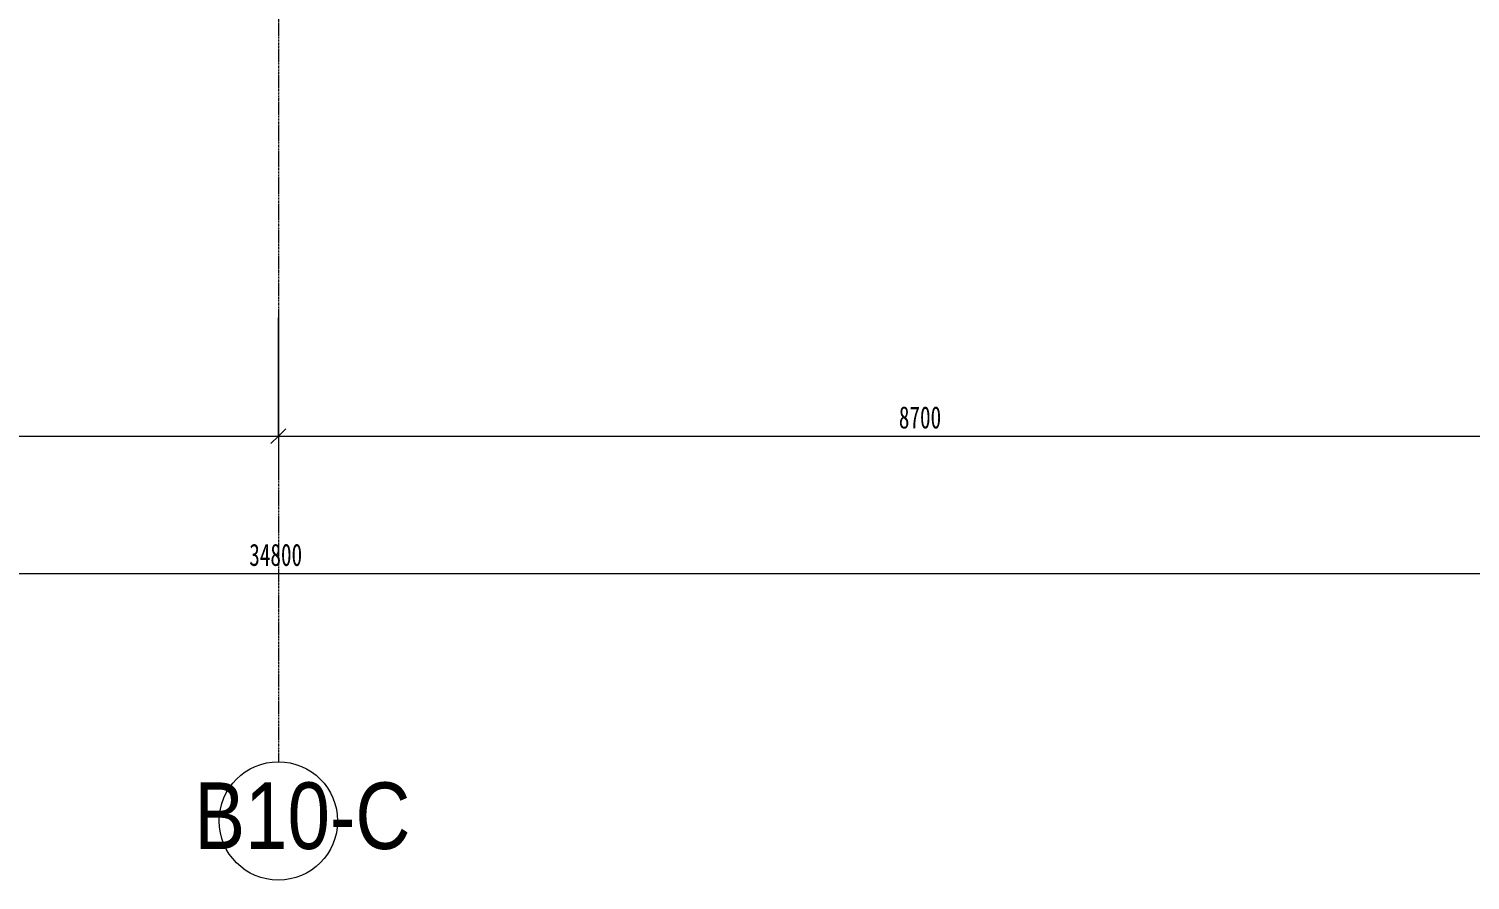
# Model space of a CAD drawing. Header units: millimetres. Extents: x 147619 to 200208, y -27981 to 8299.
# Drawn here: x 172314 to 182053, y -27981 to -22228 of the extents above; entities that cross this region are included whole.
import ezdxf

# ---------------------------------------------------------------- set-up
doc = ezdxf.new("R2010")
doc.units = ezdxf.units.MM
doc.linetypes.add('轴网线', pattern=[22.24, 12.7, -3.18, 3.18, -3.18])
doc.layers.add('0-1', color=7, linetype='Continuous', lineweight=5)
doc.layers.add('A-ANNO-DIMS-100', color=7, linetype='Continuous', lineweight=5)
for name, color, linetype, lineweight, true_color in [('0-2', 7, 'Continuous', 5, 0x515151), ('A-ANNO-DIMS-1', 7, 'Continuous', 5, 0x5151ff), ('S-GRID-1', 7, '轴网线', 5, 0x5151ff), ('S-GRID-IDEN-1', 7, 'Continuous', 5, 0x515151), ('S-GRID-IDEN-2', 7, 'Continuous', 5, 0x5151ff)]:
    doc.layers.add(name, color=color, linetype=linetype, lineweight=lineweight, true_color=true_color)
doc.styles.add('TJ_FangSong_Narrow', font='', dxfattribs={"height": 450})
doc.styles.add('仿宋_1', font='', dxfattribs={"width": 0.7, "height": 150})
doc.styles.get('TJ_FangSong_Narrow').set_extended_font_data('TJ_FangSong_Narrow')
doc.styles.get('仿宋_1').set_extended_font_data('FangSong')
doc.dimstyles.new('对角线_-_1_5mm_仿宋_1', dxfattribs={"dimscale": 304.8, "dimtxt": 193.128667, "dimasz": 0.328084, "dimexe": 0.82021, "dimexo": 0.0625, "dimgap": 0.065617, "dimtad": 1, "dimdec": 0, "dimdsep": 46, "dimtxsty": '仿宋_1', "dimblk1": 'OBLIQUE', "dimblk2": 'OBLIQUE', "dimsah": 1, "dimcen": 0.09, "dimdle": 0.656168, "dimazin": 0, "dimtfac": 1, "dimtdec": 4, "dimtix": 1, "dimtmove": 0, "dimatfit": 3, "dimfxl": 2.624672, "dimfxlon": 1, "dimtvp": 1, "dimtolj": 1, "dimtzin": 0, "dimarcsym": 2})

# ---------------------------------------------------------------- blocks, each defined once
blk = doc.blocks.new('DIMBLOCK13-10-003 三层空调通风平面图')
at = {"layer": 'A-ANNO-DIMS-100', "color": 173, "true_color": 0x5151ff, "transparency": 16777216}
for p, q in [((165300, -24180.2), (165300, -25230.2)), ((165300, -24980.2), (165300, -24180.2)), ((174000, -24180.2), (174000, -25230.2)), ((174000, -24980.2), (174000, -24180.2)), ((165300, -24980.2), (165350, -24930.2)), ((174000, -24980.2), (174050, -24930.2)), ((165300, -24980.2), (165250, -25030.2)), ((165300, -24980.2), (174000, -24980.2)), ((174000, -24980.2), (173950, -25030.2))]:
    blk.add_line(p, q, dxfattribs=at)
at = {"layer": 'A-ANNO-DIMS-100', "color": 0, "transparency": 16777216, "insert": (169492.8, -24778.8), "char_height": 150, "width": 377.275, "attachment_point": 1, "line_spacing_factor": 0.898273, "style": '仿宋_1'}
blk.add_mtext('8700', dxfattribs=at)
blk = doc.blocks.new('_Oblique')
at = {"color": 0, "linetype": 'ByBlock', "lineweight": -2}
blk.add_line((-0.5, -0.5), (0.5, 0.5), dxfattribs=at)
blk = doc.blocks.new('DIMBLOCK14-10-003 三层空调通风平面图')
at = {"layer": 'A-ANNO-DIMS-100', "color": 173, "true_color": 0x5151ff, "transparency": 16777216}
for p, q in [((174000, -24180.2), (174000, -25230.2)), ((174000, -24980.2), (174000, -24180.2)), ((182700, -24180.2), (182700, -25230.2)), ((182700, -24980.2), (182700, -24180.2)), ((174000, -24980.2), (174050, -24930.2)), ((182700, -24980.2), (182750, -24930.2)), ((174000, -24980.2), (173950, -25030.2)), ((174000, -24980.2), (182700, -24980.2)), ((182700, -24980.2), (182650, -25030.2))]:
    blk.add_line(p, q, dxfattribs=at)
at = {"layer": 'A-ANNO-DIMS-100', "color": 0, "transparency": 16777216, "insert": (178192.8, -24778.8), "char_height": 150, "width": 377.275, "attachment_point": 1, "line_spacing_factor": 0.898273, "style": '仿宋_1'}
blk.add_mtext('8700', dxfattribs=at)
blk = doc.blocks.new('DIMBLOCK16-10-003 三层空调通风平面图')
at = {"layer": 'A-ANNO-DIMS-100', "color": 173, "true_color": 0x5151ff, "transparency": 16777216}
for p, q in [((191400, -23050), (191400, -26158.9)), ((191400, -25908.9), (191400, -23050)), ((156600, -25108.9), (156600, -26158.9)), ((156600, -25908.9), (156600, -25108.9)), ((156600, -25908.9), (156650, -25858.9)), ((191400, -25908.9), (191450, -25858.9)), ((156400, -25908.9), (191600, -25908.9)), ((156600, -25908.9), (156550, -25958.9)), ((191400, -25908.9), (191350, -25958.9))]:
    blk.add_line(p, q, dxfattribs=at)
at = {"layer": 'A-ANNO-DIMS-100', "color": 0, "transparency": 16777216, "insert": (173803.5, -25707.5), "char_height": 150, "width": 471.593, "attachment_point": 1, "line_spacing_factor": 0.898273, "style": '仿宋_1'}
blk.add_mtext('34800', dxfattribs=at)
blk = doc.blocks.new('轴网 - R4_0-512320-10-003 三层空调通风平面图')
at = {"layer": 'S-GRID-IDEN-2'}
blk.add_circle((0, 0), 4, dxfattribs=at)
blk = doc.blocks.new('YXQH_AR_B9-20_rvt-1-10-003 三层空调通风平面图')
at = {"layer": 'S-GRID-1'}
blk.add_line((174000, 7499.5), (174000, -27181.2), dxfattribs=at)
at = {"layer": '0-2', "xscale": 99.99999999999993, "yscale": 99.99999999999993, "zscale": 99.99999999999993, "rotation": 180}
blk.add_blockref('轴网 - R4_0-512320-10-003 三层空调通风平面图', (174000, -27581.2), dxfattribs=at)
at = {"layer": 'S-GRID-IDEN-1', "insert": (173431.7, -27320.7), "char_height": 450, "width": 1370.886, "attachment_point": 1, "style": 'TJ_FangSong_Narrow'}
blk.add_mtext('B10-C', dxfattribs=at)
at = {"layer": 'A-ANNO-DIMS-1'}
for base, p1, p2, override, picture, middle in [((191400, -25908.9), (156600, -25108.9), (191400, -23050), {"dimpost": '<>', "dimfxl": 34860.853844}, 'DIMBLOCK16-10-003 三层空调通风平面图', (174000, -25813.1)), ((174000, -24980.2), (165300, -24180.2), (174000, -24180.2), {"dimpost": '<>', "dimfxl": 8700}, 'DIMBLOCK13-10-003 三层空调通风平面图', (169650, -24884.4)), ((182700, -24980.2), (174000, -24180.2), (182700, -24180.2), {"dimpost": '<>', "dimfxl": 8700}, 'DIMBLOCK14-10-003 三层空调通风平面图', (178350, -24884.4))]:
    dim = blk.add_linear_dim(base=base, p1=p1, p2=p2, dimstyle='对角线_-_1_5mm_仿宋_1', override=override, dxfattribs=at)
    dim.commit()
    dim.dimension.update_dxf_attribs({"geometry": picture, "text_midpoint": middle})

msp = doc.modelspace()

# ---------------------------------------------------------------- block references
at = {"layer": '0-1'}
msp.add_blockref('YXQH_AR_B9-20_rvt-1-10-003 三层空调通风平面图', (0, 0), dxfattribs=at)

doc.saveas('drawing.dxf')
